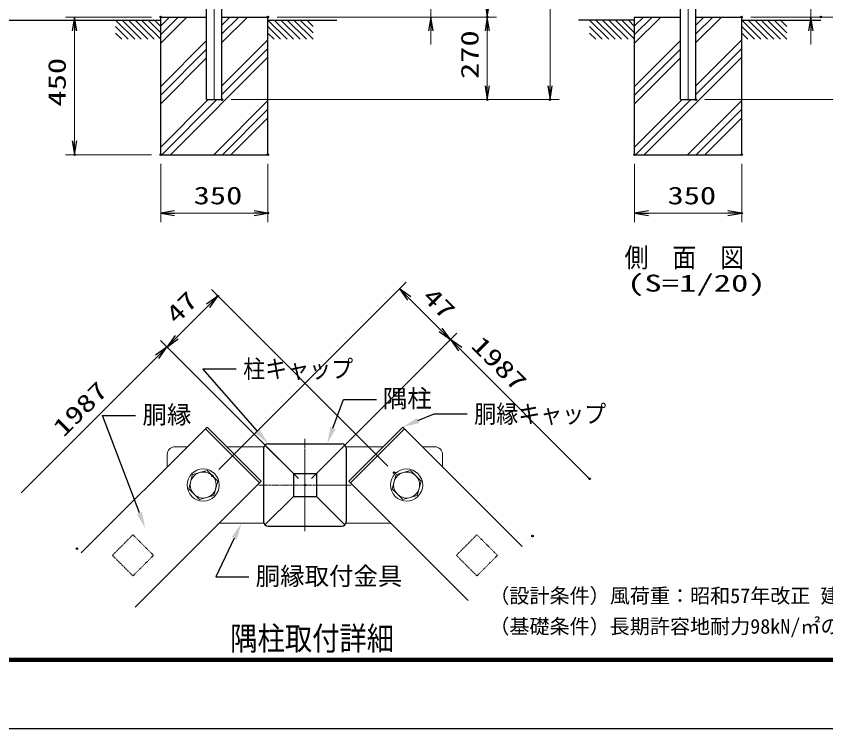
# Model space of a CAD drawing. Units: millimetres, scale not verified. Extents: x -4200 to 4200, y -2970 to 2970.
# Drawn here: x -1897 to 750, y -2970 to -641 of the extents above; entities that cross this region are included whole.
import ezdxf
from ezdxf.enums import TextEntityAlignment as Align

# ---------------------------------------------------------------- set-up
doc = ezdxf.new("R2010")
doc.units = ezdxf.units.MM
doc.header["$LTSCALE"] = 10
doc.header["$PDMODE"] = 32
doc.header["$PDSIZE"] = 5
for name, pattern in [('USER1', [0.375, 0.25, -0.125]), ('USER2', [1.125, 0.75, -0.125, 0.125, -0.125]), ('USER3', [50.8, 31.75, -6.35, 6.35, -6.35])]:
    doc.linetypes.add(name, pattern=pattern)
for name, color, linetype, lineweight in [('0-0_D-STR-TXT', 7, 'Continuous', 25), ('0-3_D-STR2', 7, 'Continuous', 13), ('0-4_D-STR3', 3, 'Continuous', 13), ('0-5_D-STR1', 1, 'Continuous', 25), ('0-6_D-BMK', 2, 'USER2', 13), ('0-7_D-STR-DIM', 7, 'Continuous', 13), ('0-8_0', 7, 'Continuous', 25), ('0-A_D-STR4', 7, 'Continuous', 25), ('0-B_D-BGD', 7, 'Continuous', 25), ('0-D_D-TTL', 7, 'Continuous', 25), ('0-E_D-TTL-TXT', 7, 'Continuous', 25)]:
    doc.layers.add(name, color=color, linetype=linetype, lineweight=lineweight)
doc.layers.add('0-9_Defpoints', color=8, linetype='Continuous')
doc.styles.add('ＭＳ ゴシック', font='')
doc.styles.add('ＭＳ Ｐゴシック', font='')
doc.styles.get('ＭＳ ゴシック').set_extended_font_data('MS Gothic')
doc.styles.get('ＭＳ Ｐゴシック').set_extended_font_data('MS PGothic')

# ---------------------------------------------------------------- blocks, each defined once
blk = doc.blocks.new('DARROWS')
at = {"layer": '0-8_0'}
blk.add_line((0, 0), (-9.991, 0), dxfattribs=at)
blk.add_lwpolyline([(-10, -1.667), (0, 0), (-10, 1.667)], dxfattribs=at)
blk = doc.blocks.new('MLeader4')
at = {"layer": '0-0_D-STR-TXT'}
blk.add_lwpolyline([(-861.54, -1987.28), (-827.28, -1893.36), (-719.28, -1893.36)], dxfattribs=at)
blk.add_solid([(-853.08, -1990.36), (-869.99, -1984.19), (-880.04, -2038.01)], dxfattribs=at)
at = {"layer": '0-0_D-STR-TXT', "style": 'ＭＳ Ｐゴシック'}
blk.add_text('隅柱', height=58.58, dxfattribs=at).set_placement((-698.43, -1936.95), align=Align.BOTTOM_LEFT)
blk = doc.blocks.new('MLeader5')
at = {"layer": '0-0_D-STR-TXT'}
blk.add_lwpolyline([(-1494.11, -2264.43), (-1614.76, -1945.49), (-1506.76, -1945.49)], dxfattribs=at)
blk.add_solid([(-1485.69, -2261.25), (-1502.53, -2267.62), (-1475, -2314.94)], dxfattribs=at)
at = {"layer": '0-0_D-STR-TXT', "style": 'ＭＳ Ｐゴシック'}
blk.add_text('胴縁', height=58.58, dxfattribs=at).set_placement((-1484.08, -1990), align=Align.BOTTOM_LEFT)
blk = doc.blocks.new('MLeader6')
at = {"layer": '0-0_D-STR-TXT'}
blk.add_lwpolyline([(-583.57, -1962.55), (-530.25, -1940.1), (-422.25, -1940.1)], dxfattribs=at)
blk.add_solid([(-580.07, -1970.84), (-587.06, -1954.25), (-633.33, -1983.5)], dxfattribs=at)
at = {"layer": '0-0_D-STR-TXT', "style": 'ＭＳ Ｐゴシック', "width": 0.9}
blk.add_text('胴縁キャップ', height=58.56, dxfattribs=at).set_placement((-399.57, -1987.69), align=Align.BOTTOM_LEFT)
blk = doc.blocks.new('MLeader7')
at = {"layer": '0-0_D-STR-TXT'}
blk.add_lwpolyline([(-1183.95, -2346.67), (-1244.79, -2473.14), (-1136.79, -2473.14)], dxfattribs=at)
blk.add_solid([(-1192.06, -2342.77), (-1175.84, -2350.57), (-1160.54, -2298.01)], dxfattribs=at)
at = {"layer": '0-0_D-STR-TXT', "style": 'ＭＳ Ｐゴシック'}
blk.add_text('胴縁取付金具', height=58.58, dxfattribs=at).set_placement((-1114.11, -2517.49), align=Align.BOTTOM_LEFT)
blk = doc.blocks.new('MLeader8')
at = {"layer": '0-0_D-STR-TXT'}
blk.add_lwpolyline([(-1108.56, -1997.28), (-1286.46, -1792.95), (-1178.46, -1792.95)], dxfattribs=at)
blk.add_solid([(-1101.78, -1991.37), (-1115.35, -2003.19), (-1073.11, -2038.01)], dxfattribs=at)
at = {"layer": '0-0_D-STR-TXT', "style": 'ＭＳ Ｐゴシック', "width": 0.9}
blk.add_text('柱キャップ', height=58.58, dxfattribs=at).set_placement((-1155.13, -1840.53), align=Align.BOTTOM_LEFT)

msp = doc.modelspace()

# ---------------------------------------------------------------- linework, layer by layer
at = {"layer": '0-3_D-STR2'}
for p, q in [((-1278.53, -1989.16), (-1684.46, -2395.08)), ((-1278.53, -1989.16), (-1101.76, -2165.93)), ((-804.45, -2165.93), (-627.68, -1989.16)), ((-627.68, -1989.16), (-243.09, -2373.75)), ((-1101.76, -2165.93), (-1507.68, -2571.86)), ((-804.45, -2165.93), (-419.87, -2550.52))]:
    msp.add_line(p, q, dxfattribs=at)
at = {"layer": '0-3_D-STR2', "linetype": 'USER1'}
for p, q in [((-1515.42, -2335.64), (-1582.59, -2402.82)), ((-1448.24, -2402.82), (-1515.42, -2335.64)), ((-390.8, -2335.64), (-457.97, -2402.82)), ((-390.8, -2335.64), (-323.62, -2402.82)), ((-1515.42, -2469.99), (-1582.59, -2402.82)), ((-1448.24, -2402.82), (-1515.42, -2469.99)), ((-457.97, -2402.82), (-390.8, -2469.99)), ((-323.62, -2402.82), (-390.8, -2469.99))]:
    msp.add_line(p, q, dxfattribs=at)
at = {"layer": '0-4_D-STR3'}
for p, q in [((-1272.88, -1983.5), (-1278.53, -1989.16)), ((-1272.88, -1983.5), (-1096.1, -2160.28)), ((-810.11, -2160.28), (-633.33, -1983.5)), ((-633.33, -1983.5), (-627.68, -1989.16)), ((-1101.76, -2165.93), (-1278.53, -1989.16)), ((-627.68, -1989.16), (-804.45, -2165.93)), ((-1378.11, -2048.01), (-1337.38, -2048.01)), ((-1208.37, -2048.01), (-1087.25, -2048.01)), ((-697.84, -2048.01), (-818.96, -2048.01)), ((-528.11, -2048.01), (-568.83, -2048.01)), ((-1403.11, -2113.73), (-1403.11, -2073.01)), ((-503.11, -2113.73), (-503.11, -2073.01)), ((-1320.25, -2138.36), (-1332.96, -2185.76)), ((-1320.25, -2138.36), (-1272.85, -2125.66)), ((-1272.85, -2125.66), (-1238.26, -2160.25)), ((-655.25, -2138.36), (-667.96, -2185.76)), ((-655.25, -2138.36), (-607.85, -2125.66)), ((-607.85, -2125.66), (-573.26, -2160.25)), ((-1250.96, -2207.65), (-1238.26, -2160.25)), ((-1096.1, -2160.28), (-1101.76, -2165.93)), ((-810.11, -2160.28), (-804.45, -2165.93)), ((-585.96, -2207.65), (-573.26, -2160.25)), ((-1332.96, -2185.76), (-1298.36, -2220.36)), ((-667.96, -2185.76), (-633.36, -2220.36)), ((-1250.96, -2207.65), (-1298.36, -2220.36)), ((-585.96, -2207.65), (-633.36, -2220.36)), ((-1233.83, -2298.01), (-1087.25, -2298.01)), ((-672.38, -2298.01), (-818.96, -2298.01))]:
    msp.add_line(p, q, dxfattribs=at)
for centre, radius in [((-1285.61, -2173.01), 52.5), ((-1285.61, -2173.01), 42.5), ((-620.61, -2173.01), 52.5), ((-620.61, -2173.01), 42.5)]:
    msp.add_circle(centre, radius, dxfattribs=at)
for centre, start, end in [((-1378.11, -2073.01), 90, 180), ((-528.11, -2073.01), 360, 90)]:
    msp.add_arc(centre, 25, start, end, dxfattribs=at)
at = {"layer": '0-5_D-STR1'}
for p, q in [((-1274.43, -913.46), (-1274.43, 1145.54)), ((-1224.43, -913.46), (-1224.43, 1145.54)), ((274.79, -913.46), (274.79, 1145.54)), ((324.79, -913.46), (324.79, 1145.54)), ((-1274.43, -913.46), (-1224.43, -913.46)), ((274.79, -913.46), (324.79, -913.46)), ((-1073.11, -2038.01), (-833.11, -2038.01)), ((-1088.11, -2053.01), (-1088.11, -2293.01)), ((-1083.71, -2042.4), (-990.61, -2135.51)), ((-915.61, -2135.51), (-822.5, -2042.4)), ((-818.11, -2053.01), (-818.11, -2293.01)), ((-990.61, -2135.51), (-990.61, -2210.51)), ((-990.61, -2135.51), (-915.61, -2135.51)), ((-915.61, -2135.51), (-915.61, -2210.51)), ((-1083.71, -2303.61), (-990.61, -2210.51)), ((-990.61, -2210.51), (-915.61, -2210.51)), ((-822.5, -2303.61), (-915.61, -2210.51)), ((-1073.11, -2308.01), (-833.11, -2308.01))]:
    msp.add_line(p, q, dxfattribs=at)
for centre, start, end in [((-1073.11, -2053.01), 90, 180), ((-833.11, -2053.01), 360, 90), ((-1073.11, -2293.01), 180, 270), ((-833.11, -2293.01), 270, 360)]:
    msp.add_arc(centre, 15, start, end, dxfattribs=at)
at = {"layer": '0-6_D-BMK', "linetype": 'USER3'}
for p, q in [((299.79, -913.46), (299.79, 1176.54)), ((-1249.43, -913.46), (-1249.43, 1161.54))]:
    msp.add_line(p, q, dxfattribs=at)
at = {"layer": '0-6_D-BMK'}
for p, q in [((-953.11, -2021.88), (-953.11, -2324.13)), ((-1104.23, -2173.01), (-801.98, -2173.01))]:
    msp.add_line(p, q, dxfattribs=at)
at = {"layer": '0-7_D-STR-DIM'}
for p, q in [((-151.8, 1111.54), (-151.8, -868.46)), ((-541.81, -643.46), (-541.81, -543.46)), ((701.11, -643.46), (701.11, -543.46)), ((-1454.43, -643.46), (-1736.3, -643.46)), ((-1044.43, -643.46), (-326.89, -643.46)), ((-1044.43, -643.46), (-511.81, -643.46)), ((-1044.43, -643.46), (-326.89, -643.46)), ((504.79, -643.46), (893.91, -643.46)), ((703.54, -643.46), (671.11, -643.46)), ((-1706.3, -688.46), (-1706.3, -1048.46)), ((-541.81, -688.46), (-541.81, -733.46)), ((-356.89, -688.46), (-356.89, -868.46)), ((701.11, -688.46), (701.11, -733.46)), ((-1194.43, -913.46), (-326.89, -913.46)), ((-1194.43, -913.46), (-121.8, -913.46)), ((354.79, -913.46), (893.91, -913.46)), ((-1454.43, -1093.46), (-1736.3, -1093.46)), ((-1424.43, -1123.46), (-1424.43, -1314.38)), ((-1074.43, -1123.46), (-1074.43, -1314.38)), ((124.79, -1123.46), (124.79, -1314.38)), ((474.79, -1123.46), (474.79, -1314.38)), ((-1379.43, -1284.38), (-1119.43, -1284.38)), ((169.79, -1284.38), (429.79, -1284.38)), ((-682.48, -2111.13), (-1259.11, -1534.5)), ((-1234.29, -2121.79), (-622.61, -1510.11)), ((-1372.33, -1690.15), (-1269.72, -1587.54)), ((-612, -1563.15), (-509.45, -1665.71)), ((-931.89, -2151.79), (-456.41, -1676.31)), ((-931.89, -2151.79), (-456.41, -1676.31)), ((-974.32, -2151.79), (-1425.36, -1700.75)), ((-974.32, -2151.79), (-1425.36, -1700.75)), ((-445.81, -1729.35), (-22.25, -2152.9)), ((-1880.86, -2198.68), (-1435.97, -1753.79))]:
    msp.add_line(p, q, dxfattribs=at)
at = {"layer": '0-9_Defpoints'}
for p in [(-1424.43, -643.46), (-1074.43, -643.46), (-356.89, -643.46), (474.79, -643.46), (733.54, -643.46), (-1224.43, -913.46), (-356.89, -913.46), (-151.8, -913.46), (324.79, -913.46), (-1706.3, -1093.46), (-1424.43, -1093.46), (-1424.43, -1093.46), (-1074.43, -1093.46), (124.79, -1093.46), (474.79, -1093.46), (-1074.43, -1284.38), (474.79, -1284.38), (-1237.9, -1555.72), (-1404.15, -1721.97), (-477.63, -1697.53), (-1255.5, -2143.01), (-661.26, -2132.35), (-22.25, -2152.9), (-953.11, -2173.01), (-209.22, -2339.88), (-1698.69, -2380.86)]:
    msp.add_point(p, dxfattribs=at)
at = {"layer": '0-A_D-STR4'}
for p, q in [((-1424.43, -643.46), (-1274.43, -643.46)), ((-1424.43, -700.76), (-1367.13, -643.46)), ((-1424.43, -729.05), (-1338.84, -643.46)), ((-1424.43, -672.48), (-1395.41, -643.46)), ((-1424.43, -1093.46), (-1424.43, -643.46)), ((-1224.43, -643.46), (-1074.43, -643.46)), ((-1224.43, -698.75), (-1169.14, -643.46)), ((-1224.43, -727.04), (-1140.85, -643.46)), ((-1224.43, -670.47), (-1198.43, -644.46)), ((-1074.43, -1093.46), (-1074.43, -643.46)), ((124.79, -643.46), (274.79, -643.46)), ((124.79, -700.76), (182.1, -643.46)), ((124.79, -729.05), (210.38, -643.46)), ((124.79, -672.48), (153.81, -643.46)), ((124.79, -1093.46), (124.79, -643.46)), ((324.79, -643.46), (474.79, -643.46)), ((324.79, -698.75), (380.09, -643.46)), ((324.79, -727.04), (408.37, -643.46)), ((324.79, -670.47), (350.8, -644.46)), ((474.79, -1093.46), (474.79, -643.46)), ((-1424.43, -870.47), (-1274.43, -720.47)), ((-1224.43, -868.46), (-1074.43, -718.46)), ((124.79, -870.47), (274.79, -720.47)), ((324.79, -868.46), (474.79, -718.46)), ((-1424.43, -898.75), (-1274.43, -748.75)), ((-1224.43, -896.74), (-1074.43, -746.74)), ((124.79, -898.75), (274.79, -748.75)), ((324.79, -896.74), (474.79, -746.74)), ((-1424.43, -927.04), (-1274.43, -777.04)), ((-1392.86, -1093.46), (-1074.43, -775.03)), ((124.79, -927.04), (274.79, -777.04)), ((156.36, -1093.46), (474.79, -775.03)), ((-1424.43, -1068.46), (-1269.43, -913.46)), ((-1421.15, -1093.46), (-1241.15, -913.46)), ((-1251.44, -1093.46), (-1074.43, -916.45)), ((124.79, -1068.46), (279.79, -913.46)), ((128.08, -1093.46), (308.08, -913.46)), ((297.78, -1093.46), (474.79, -916.45)), ((-1223.16, -1093.46), (-1074.43, -944.73)), ((326.07, -1093.46), (474.79, -944.73)), ((-1194.87, -1093.46), (-1074.43, -973.02)), ((354.35, -1093.46), (474.79, -973.02)), ((-1424.43, -1093.46), (-1074.43, -1093.46)), ((124.79, -1093.46), (474.79, -1093.46))]:
    msp.add_line(p, q, dxfattribs=at)
at = {"layer": '0-B_D-BGD'}
for p, q in [((-3074.43, -653.46), (-1424.43, -653.46)), ((-1572.16, -653.46), (-1509.29, -716.33)), ((-1550.94, -653.46), (-1488.07, -716.33)), ((-1529.73, -653.46), (-1466.86, -716.33)), ((-1508.52, -653.46), (-1445.65, -716.33)), ((-1487.3, -653.46), (-1424.43, -716.33)), ((-1466.09, -653.46), (-1424.43, -695.12)), ((-1444.88, -653.46), (-1424.43, -673.9)), ((-1074.43, -653.46), (-848.5, -653.46)), ((-1074.43, -653.46), (-1011.56, -716.33)), ((-1053.22, -653.46), (-990.35, -716.33)), ((-1032.01, -653.46), (-969.14, -716.33)), ((-1010.79, -653.46), (-947.92, -716.33)), ((-989.58, -653.46), (-926.71, -716.33)), ((-968.37, -653.46), (-926.71, -695.12)), ((-947.15, -653.46), (-926.71, -673.9)), ((124.79, -653.46), (-58.33, -653.46)), ((-22.93, -653.46), (39.94, -716.33)), ((-1.72, -653.46), (61.15, -716.33)), ((19.5, -653.46), (82.37, -716.33)), ((40.71, -653.46), (103.58, -716.33)), ((61.92, -653.46), (124.79, -716.33)), ((83.14, -653.46), (124.79, -695.12)), ((104.35, -653.46), (124.79, -673.9)), ((474.79, -653.46), (537.66, -716.33)), ((474.79, -653.46), (733.54, -653.46)), ((496.01, -653.46), (558.88, -716.33)), ((517.22, -653.46), (580.09, -716.33)), ((538.43, -653.46), (601.3, -716.33)), ((559.65, -653.46), (622.52, -716.33)), ((580.86, -653.46), (622.52, -695.12)), ((602.07, -653.46), (622.52, -673.9)), ((-1572.16, -674.67), (-1530.5, -716.33)), ((-1074.43, -674.67), (-1032.78, -716.33)), ((-22.93, -674.67), (18.73, -716.33)), ((474.79, -674.67), (516.45, -716.33)), ((-1572.16, -695.89), (-1551.71, -716.33)), ((-1074.43, -695.89), (-1053.99, -716.33)), ((-22.93, -695.89), (-2.48, -716.33)), ((474.79, -695.89), (495.24, -716.33))]:
    msp.add_line(p, q, dxfattribs=at)
at = {"layer": '0-D_D-TTL', "color": 2}
msp.add_lwpolyline([(-4199.68, 2970.23), (4200.32, 2970.23), (4200.32, -2969.77), (-4199.68, -2969.77)], close=True, dxfattribs=at)
at = {"layer": '0-D_D-TTL'}
for points in [[(-3929.68, 2750.23), (3930.32, 2750.23), (3930.32, -2749.77), (-3929.68, -2749.77)], [(-3927.18, 2747.73), (3927.82, 2747.73), (3927.82, -2747.27), (-3927.18, -2747.27)], [(-3924.68, 2745.23), (3925.32, 2745.23), (3925.32, -2744.77), (-3924.68, -2744.77)], [(-3922.18, 2742.73), (3922.82, 2742.73), (3922.82, -2742.27), (-3922.18, -2742.27)], [(-3919.68, 2740.23), (3920.32, 2740.23), (3920.32, -2739.77), (-3919.68, -2739.77)]]:
    msp.add_lwpolyline(points, close=True, dxfattribs=at)

# ---------------------------------------------------------------- block references
at = {"layer": '0-0_D-STR-TXT'}
for name in ['MLeader8', 'MLeader4', 'MLeader5', 'MLeader6', 'MLeader7']:
    msp.add_blockref(name, (0, 0), dxfattribs=at)
at = {"layer": '0-7_D-STR-DIM', "xscale": 4.5, "yscale": 4.5}
for p, rotation in [((-356.89, -643.46), 270), ((-1706.3, -643.46), 90), ((-541.81, -643.46), 90), ((-356.89, -643.46), 90), ((701.11, -643.46), 90), ((-356.89, -913.46), 270), ((-151.8, -913.46), 270), ((-1706.3, -1093.46), 270), ((-1424.43, -1284.38), 180), ((124.79, -1284.38), 180), ((-643.82, -1531.33), 135), ((-1237.9, -1555.72), 45), ((-477.63, -1697.53), 315), ((-1404.15, -1721.97), 225), ((-477.63, -1697.53), 135), ((-1404.15, -1721.97), 45)]:
    msp.add_blockref('DARROWS', p, dxfattribs=dict(at, rotation=rotation))
for p in [(-1074.43, -1284.38), (474.79, -1284.38)]:
    msp.add_blockref('DARROWS', p, dxfattribs=at)

# ---------------------------------------------------------------- texts
at = {"layer": '0-0_D-STR-TXT', "style": 'ＭＳ ゴシック'}
for s, height, width, p in [('側\u3000面\u3000図', 63.67, 0.9, (91.85, -1480.49)), ('(S=1/20)', 55.51, 1.5, (100.09, -1557.63)), ('隅柱取付詳細', 76.98, 0.85, (-1197.36, -2736.04))]:
    msp.add_text(s, height=height, dxfattribs=dict(at, width=width)).set_placement(p, align=Align.BOTTOM_LEFT)
at = {"layer": '0-7_D-STR-DIM', "style": 'ＭＳ ゴシック', "width": 1.35}
for s, rotation, p in [('270', 90, (-368.29, -845.96)), ('450', 90, (-1717.7, -935.96)), ('47', 45, (-1360.9, -1662.6)), ('47', 315, (-584.49, -1574.55)), ('1987', 315, (-425.51, -1733.52)), ('1987', 45, (-1730.11, -2031.81))]:
    msp.add_text(s, height=57.7, rotation=rotation, dxfattribs=at).set_placement(p, align=Align.BOTTOM_LEFT)
for p in [(-1316.93, -1272.98), (232.29, -1272.98)]:
    msp.add_text('350', height=57.7, dxfattribs=at).set_placement(p, align=Align.BOTTOM_LEFT)
at = {"layer": '0-E_D-TTL-TXT', "style": 'ＭＳ ゴシック'}
for s, p in [('（設計条件）風荷重：昭和57年改正 建築基準法・同施行令に基づく風圧力に準拠。', (-350.28, -2573.38)), ('（基礎条件）長期許容地耐力98kN/㎡の場合。', (-350.28, -2673.38))]:
    msp.add_text(s, height=48.11, dxfattribs=at).set_placement(p, align=Align.BOTTOM_LEFT)

doc.saveas('drawing.dxf')
